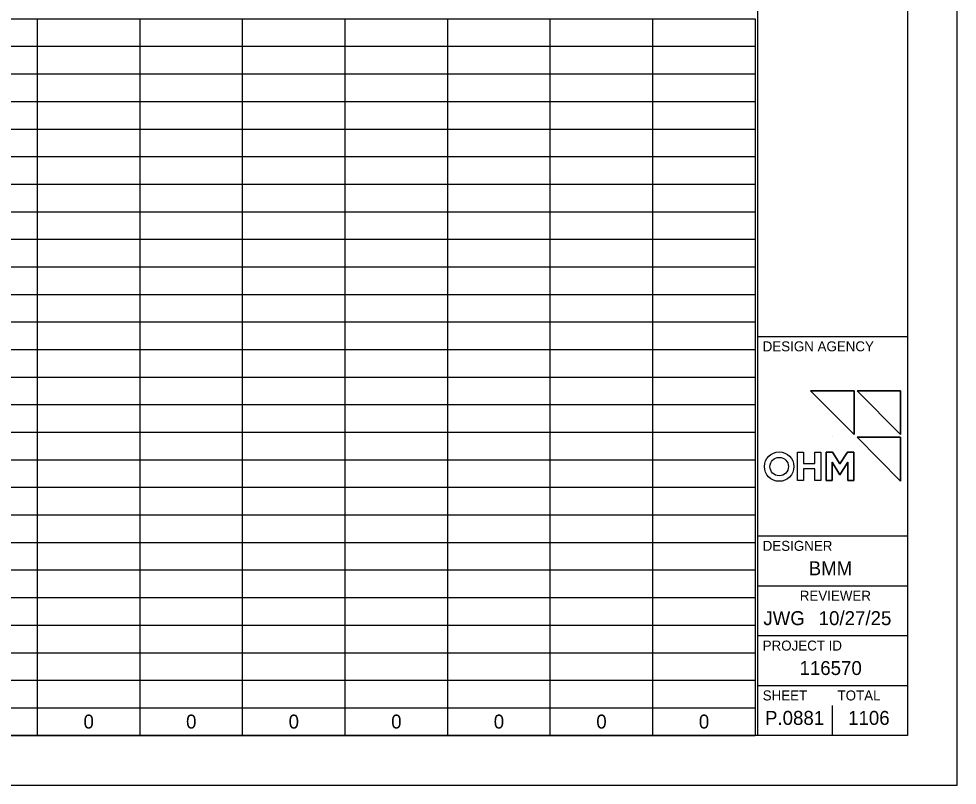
# Model space of a CAD drawing. Extents: x 0 to 34, y 0 to 22.
# Drawn here: x 24.59 to 34, y 0 to 7.68 of the extents above; entities that cross this region are included whole.
import ezdxf

# ---------------------------------------------------------------- set-up
doc = ezdxf.new("R2010")
doc.units = 0
for name, color, linetype in [('Default', 7, 'Continuous'), ('SH_Border', 7, 'Continuous'), ('SH_Cut_Line', 7, 'Continuous'), ('SH_Data', 7, 'Continuous')]:
    doc.layers.add(name, color=color, linetype=linetype)

msp = doc.modelspace()

# ---------------------------------------------------------------- linework, layer by layer
at = {"layer": 'Default'}
for p, q in [((21.6927, 7.6842), (24.777, 7.6842)), ((24.777, 7.6842), (26.8332, 7.6842)), ((24.777, 7.6842), (24.777, 7.4079)), ((25.8051, 7.6842), (25.8051, 7.4079)), ((26.8332, 7.6842), (29.9175, 7.6842)), ((26.8332, 7.6842), (26.8332, 7.4079)), ((27.8613, 7.6842), (27.8613, 7.4079)), ((28.8894, 7.6842), (28.8894, 7.4079)), ((29.9175, 7.6842), (31.9736, 7.6842)), ((29.9175, 7.6842), (29.9175, 7.4079)), ((30.9455, 7.6842), (30.9455, 7.4079)), ((31.9736, 7.6842), (31.9736, 7.4079)), ((21.6927, 7.4079), (24.777, 7.4079)), ((24.777, 7.4079), (26.8332, 7.4079)), ((24.777, 7.4079), (24.777, 7.1316)), ((25.8051, 7.4079), (25.8051, 7.1316)), ((26.8332, 7.4079), (29.9175, 7.4079)), ((26.8332, 7.4079), (26.8332, 7.1316)), ((27.8613, 7.4079), (27.8613, 7.1316)), ((28.8894, 7.4079), (28.8894, 7.1316)), ((29.9175, 7.4079), (31.9736, 7.4079)), ((29.9175, 7.4079), (29.9175, 7.1316)), ((30.9455, 7.4079), (30.9455, 7.1316)), ((31.9736, 7.4079), (31.9736, 7.1316)), ((21.6927, 7.1316), (24.777, 7.1316)), ((24.777, 7.1316), (26.8332, 7.1316)), ((24.777, 7.1316), (24.777, 6.8553)), ((25.8051, 7.1316), (25.8051, 6.8553)), ((26.8332, 7.1316), (29.9175, 7.1316)), ((26.8332, 7.1316), (26.8332, 6.8553)), ((27.8613, 7.1316), (27.8613, 6.8553)), ((28.8894, 7.1316), (28.8894, 6.8553)), ((29.9175, 7.1316), (31.9736, 7.1316)), ((29.9175, 7.1316), (29.9175, 6.8553)), ((30.9455, 7.1316), (30.9455, 6.8553)), ((31.9736, 7.1316), (31.9736, 6.8553)), ((21.6927, 6.8553), (24.777, 6.8553)), ((24.777, 6.8553), (26.8332, 6.8553)), ((24.777, 6.8553), (24.777, 6.5789)), ((25.8051, 6.8553), (25.8051, 6.5789)), ((26.8332, 6.8553), (29.9175, 6.8553)), ((26.8332, 6.8553), (26.8332, 6.5789)), ((27.8613, 6.8553), (27.8613, 6.5789)), ((28.8894, 6.8553), (28.8894, 6.5789)), ((29.9175, 6.8553), (31.9736, 6.8553)), ((29.9175, 6.8553), (29.9175, 6.5789)), ((30.9455, 6.8553), (30.9455, 6.5789)), ((31.9736, 6.8553), (31.9736, 6.5789)), ((21.6927, 6.5789), (24.777, 6.5789)), ((24.777, 6.5789), (26.8332, 6.5789)), ((24.777, 6.5789), (24.777, 6.3026)), ((25.8051, 6.5789), (25.8051, 6.3026)), ((26.8332, 6.5789), (29.9175, 6.5789)), ((26.8332, 6.5789), (26.8332, 6.3026)), ((27.8613, 6.5789), (27.8613, 6.3026)), ((28.8894, 6.5789), (28.8894, 6.3026)), ((29.9175, 6.5789), (31.9736, 6.5789)), ((29.9175, 6.5789), (29.9175, 6.3026)), ((30.9455, 6.5789), (30.9455, 6.3026)), ((31.9736, 6.5789), (31.9736, 6.3026)), ((21.6927, 6.3026), (24.777, 6.3026)), ((24.777, 6.3026), (26.8332, 6.3026)), ((24.777, 6.3026), (24.777, 6.0263)), ((25.8051, 6.3026), (25.8051, 6.0263)), ((26.8332, 6.3026), (29.9175, 6.3026)), ((26.8332, 6.3026), (26.8332, 6.0263)), ((27.8613, 6.3026), (27.8613, 6.0263)), ((28.8894, 6.3026), (28.8894, 6.0263)), ((29.9175, 6.3026), (31.9736, 6.3026)), ((29.9175, 6.3026), (29.9175, 6.0263)), ((30.9455, 6.3026), (30.9455, 6.0263)), ((31.9736, 6.3026), (31.9736, 6.0263)), ((21.6927, 6.0263), (24.777, 6.0263)), ((24.777, 6.0263), (26.8332, 6.0263)), ((24.777, 6.0263), (24.777, 5.75)), ((25.8051, 6.0263), (25.8051, 5.75)), ((26.8332, 6.0263), (29.9175, 6.0263)), ((26.8332, 6.0263), (26.8332, 5.75)), ((27.8613, 6.0263), (27.8613, 5.75)), ((28.8894, 6.0263), (28.8894, 5.75)), ((29.9175, 6.0263), (31.9736, 6.0263)), ((29.9175, 6.0263), (29.9175, 5.75)), ((30.9455, 6.0263), (30.9455, 5.75)), ((31.9736, 6.0263), (31.9736, 5.75)), ((21.6927, 5.75), (24.777, 5.75)), ((24.777, 5.75), (26.8332, 5.75)), ((24.777, 5.75), (24.777, 5.4737)), ((25.8051, 5.75), (25.8051, 5.4737)), ((26.8332, 5.75), (29.9175, 5.75)), ((26.8332, 5.75), (26.8332, 5.4737)), ((27.8613, 5.75), (27.8613, 5.4737)), ((28.8894, 5.75), (28.8894, 5.4737)), ((29.9175, 5.75), (31.9736, 5.75)), ((29.9175, 5.75), (29.9175, 5.4737)), ((30.9455, 5.75), (30.9455, 5.4737)), ((31.9736, 5.75), (31.9736, 5.4737)), ((21.6927, 5.4737), (24.777, 5.4737)), ((24.777, 5.4737), (26.8332, 5.4737)), ((24.777, 5.4737), (24.777, 5.1974)), ((25.8051, 5.4737), (25.8051, 5.1974)), ((26.8332, 5.4737), (29.9175, 5.4737)), ((26.8332, 5.4737), (26.8332, 5.1974)), ((27.8613, 5.4737), (27.8613, 5.1974)), ((28.8894, 5.4737), (28.8894, 5.1974)), ((29.9175, 5.4737), (31.9736, 5.4737)), ((29.9175, 5.4737), (29.9175, 5.1974)), ((30.9455, 5.4737), (30.9455, 5.1974)), ((31.9736, 5.4737), (31.9736, 5.1974)), ((21.6927, 5.1974), (24.777, 5.1974)), ((24.777, 5.1974), (26.8332, 5.1974)), ((24.777, 5.1974), (24.777, 4.9211)), ((25.8051, 5.1974), (25.8051, 4.9211)), ((26.8332, 5.1974), (29.9175, 5.1974)), ((26.8332, 5.1974), (26.8332, 4.9211)), ((27.8613, 5.1974), (27.8613, 4.9211)), ((28.8894, 5.1974), (28.8894, 4.9211)), ((29.9175, 5.1974), (31.9736, 5.1974)), ((29.9175, 5.1974), (29.9175, 4.9211)), ((30.9455, 5.1974), (30.9455, 4.9211)), ((31.9736, 5.1974), (31.9736, 4.9211)), ((21.6927, 4.9211), (24.777, 4.9211)), ((24.777, 4.9211), (26.8332, 4.9211)), ((24.777, 4.9211), (24.777, 4.6447)), ((25.8051, 4.9211), (25.8051, 4.6447)), ((26.8332, 4.9211), (29.9175, 4.9211)), ((26.8332, 4.9211), (26.8332, 4.6447)), ((27.8613, 4.9211), (27.8613, 4.6447)), ((28.8894, 4.9211), (28.8894, 4.6447)), ((29.9175, 4.9211), (31.9736, 4.9211)), ((29.9175, 4.9211), (29.9175, 4.6447)), ((30.9455, 4.9211), (30.9455, 4.6447)), ((31.9736, 4.9211), (31.9736, 4.6447)), ((21.6927, 4.6447), (24.777, 4.6447)), ((24.777, 4.6447), (26.8332, 4.6447)), ((24.777, 4.6447), (24.777, 4.3684)), ((25.8051, 4.6447), (25.8051, 4.3684)), ((26.8332, 4.6447), (29.9175, 4.6447)), ((26.8332, 4.6447), (26.8332, 4.3684)), ((27.8613, 4.6447), (27.8613, 4.3684)), ((28.8894, 4.6447), (28.8894, 4.3684)), ((29.9175, 4.6447), (31.9736, 4.6447)), ((29.9175, 4.6447), (29.9175, 4.3684)), ((30.9455, 4.6447), (30.9455, 4.3684)), ((31.9736, 4.6447), (31.9736, 4.3684)), ((21.6927, 4.3684), (24.777, 4.3684)), ((24.777, 4.3684), (26.8332, 4.3684)), ((24.777, 4.3684), (24.777, 4.0921)), ((25.8051, 4.3684), (25.8051, 4.0921)), ((26.8332, 4.3684), (29.9175, 4.3684)), ((26.8332, 4.3684), (26.8332, 4.0921)), ((27.8613, 4.3684), (27.8613, 4.0921)), ((28.8894, 4.3684), (28.8894, 4.0921)), ((29.9175, 4.3684), (31.9736, 4.3684)), ((29.9175, 4.3684), (29.9175, 4.0921)), ((30.9455, 4.3684), (30.9455, 4.0921)), ((31.9736, 4.3684), (31.9736, 4.0921)), ((21.6927, 4.0921), (24.777, 4.0921)), ((24.777, 4.0921), (26.8332, 4.0921)), ((24.777, 4.0921), (24.777, 3.8158)), ((25.8051, 4.0921), (25.8051, 3.8158)), ((26.8332, 4.0921), (29.9175, 4.0921)), ((26.8332, 4.0921), (26.8332, 3.8158)), ((27.8613, 4.0921), (27.8613, 3.8158)), ((28.8894, 4.0921), (28.8894, 3.8158)), ((29.9175, 4.0921), (31.9736, 4.0921)), ((29.9175, 4.0921), (29.9175, 3.8158)), ((30.9455, 4.0921), (30.9455, 3.8158)), ((31.9736, 4.0921), (31.9736, 3.8158)), ((21.6927, 3.8158), (24.777, 3.8158)), ((24.777, 3.8158), (26.8332, 3.8158)), ((24.777, 3.8158), (24.777, 3.5395)), ((25.8051, 3.8158), (25.8051, 3.5395)), ((26.8332, 3.8158), (29.9175, 3.8158)), ((26.8332, 3.8158), (26.8332, 3.5395)), ((27.8613, 3.8158), (27.8613, 3.5395)), ((28.8894, 3.8158), (28.8894, 3.5395)), ((29.9175, 3.8158), (31.9736, 3.8158)), ((29.9175, 3.8158), (29.9175, 3.5395)), ((30.9455, 3.8158), (30.9455, 3.5395)), ((31.9736, 3.8158), (31.9736, 3.5395)), ((21.6927, 3.5395), (24.777, 3.5395)), ((24.777, 3.5395), (26.8332, 3.5395)), ((24.777, 3.5395), (24.777, 3.2632)), ((25.8051, 3.5395), (25.8051, 3.2632)), ((26.8332, 3.5395), (29.9175, 3.5395)), ((26.8332, 3.5395), (26.8332, 3.2632)), ((27.8613, 3.5395), (27.8613, 3.2632)), ((28.8894, 3.5395), (28.8894, 3.2632)), ((29.9175, 3.5395), (31.9736, 3.5395)), ((29.9175, 3.5395), (29.9175, 3.2632)), ((30.9455, 3.5395), (30.9455, 3.2632)), ((31.9736, 3.5395), (31.9736, 3.2632)), ((21.6927, 3.2632), (24.777, 3.2632)), ((24.777, 3.2632), (26.8332, 3.2632)), ((24.777, 3.2632), (24.777, 2.9868)), ((25.8051, 3.2632), (25.8051, 2.9868)), ((26.8332, 3.2632), (29.9175, 3.2632)), ((26.8332, 3.2632), (26.8332, 2.9868)), ((27.8613, 3.2632), (27.8613, 2.9868)), ((28.8894, 3.2632), (28.8894, 2.9868)), ((29.9175, 3.2632), (31.9736, 3.2632)), ((29.9175, 3.2632), (29.9175, 2.9868)), ((30.9455, 3.2632), (30.9455, 2.9868)), ((31.9736, 3.2632), (31.9736, 2.9868)), ((21.6927, 2.9868), (24.777, 2.9868)), ((24.777, 2.9868), (26.8332, 2.9868)), ((24.777, 2.9868), (24.777, 2.7105)), ((25.8051, 2.9868), (25.8051, 2.7105)), ((26.8332, 2.9868), (29.9175, 2.9868)), ((26.8332, 2.9868), (26.8332, 2.7105)), ((27.8613, 2.9868), (27.8613, 2.7105)), ((28.8894, 2.9868), (28.8894, 2.7105)), ((29.9175, 2.9868), (31.9736, 2.9868)), ((29.9175, 2.9868), (29.9175, 2.7105)), ((30.9455, 2.9868), (30.9455, 2.7105)), ((31.9736, 2.9868), (31.9736, 2.7105)), ((21.6927, 2.7105), (24.777, 2.7105)), ((24.777, 2.7105), (26.8332, 2.7105)), ((24.777, 2.7105), (24.777, 2.4342)), ((25.8051, 2.7105), (25.8051, 2.4342)), ((26.8332, 2.7105), (29.9175, 2.7105)), ((26.8332, 2.7105), (26.8332, 2.4342)), ((27.8613, 2.7105), (27.8613, 2.4342)), ((28.8894, 2.7105), (28.8894, 2.4342)), ((29.9175, 2.7105), (31.9736, 2.7105)), ((29.9175, 2.7105), (29.9175, 2.4342)), ((30.9455, 2.7105), (30.9455, 2.4342)), ((31.9736, 2.7105), (31.9736, 2.4342)), ((21.6927, 2.4342), (24.777, 2.4342)), ((24.777, 2.4342), (26.8332, 2.4342)), ((24.777, 2.4342), (24.777, 2.1579)), ((25.8051, 2.4342), (25.8051, 2.1579)), ((26.8332, 2.4342), (29.9175, 2.4342)), ((26.8332, 2.4342), (26.8332, 2.1579)), ((27.8613, 2.4342), (27.8613, 2.1579)), ((28.8894, 2.4342), (28.8894, 2.1579)), ((29.9175, 2.4342), (31.9736, 2.4342)), ((29.9175, 2.4342), (29.9175, 2.1579)), ((30.9455, 2.4342), (30.9455, 2.1579)), ((31.9736, 2.4342), (31.9736, 2.1579)), ((21.6927, 2.1579), (24.777, 2.1579)), ((24.777, 2.1579), (26.8332, 2.1579)), ((24.777, 2.1579), (24.777, 1.8816)), ((25.8051, 2.1579), (25.8051, 1.8816)), ((26.8332, 2.1579), (29.9175, 2.1579)), ((26.8332, 2.1579), (26.8332, 1.8816)), ((27.8613, 2.1579), (27.8613, 1.8816)), ((28.8894, 2.1579), (28.8894, 1.8816)), ((29.9175, 2.1579), (31.9736, 2.1579)), ((29.9175, 2.1579), (29.9175, 1.8816)), ((30.9455, 2.1579), (30.9455, 1.8816)), ((31.9736, 2.1579), (31.9736, 1.8816)), ((21.6927, 1.8816), (24.777, 1.8816)), ((24.777, 1.8816), (26.8332, 1.8816)), ((24.777, 1.8816), (24.777, 1.6053)), ((25.8051, 1.8816), (25.8051, 1.6053)), ((26.8332, 1.8816), (29.9175, 1.8816)), ((26.8332, 1.8816), (26.8332, 1.6053)), ((27.8613, 1.8816), (27.8613, 1.6053)), ((28.8894, 1.8816), (28.8894, 1.6053)), ((29.9175, 1.8816), (31.9736, 1.8816)), ((29.9175, 1.8816), (29.9175, 1.6053)), ((30.9455, 1.8816), (30.9455, 1.6053)), ((31.9736, 1.8816), (31.9736, 1.6053)), ((21.6927, 1.6053), (24.777, 1.6053)), ((24.777, 1.6053), (26.8332, 1.6053)), ((24.777, 1.6053), (24.777, 1.3289)), ((25.8051, 1.6053), (25.8051, 1.3289)), ((26.8332, 1.6053), (29.9175, 1.6053)), ((26.8332, 1.6053), (26.8332, 1.3289)), ((27.8613, 1.6053), (27.8613, 1.3289)), ((28.8894, 1.6053), (28.8894, 1.3289)), ((29.9175, 1.6053), (31.9736, 1.6053)), ((29.9175, 1.6053), (29.9175, 1.3289)), ((30.9455, 1.6053), (30.9455, 1.3289)), ((31.9736, 1.6053), (31.9736, 1.3289)), ((21.6927, 1.3289), (24.777, 1.3289)), ((24.777, 1.3289), (26.8332, 1.3289)), ((24.777, 1.3289), (24.777, 1.0526)), ((25.8051, 1.3289), (25.8051, 1.0526)), ((26.8332, 1.3289), (29.9175, 1.3289)), ((26.8332, 1.3289), (26.8332, 1.0526)), ((27.8613, 1.3289), (27.8613, 1.0526)), ((28.8894, 1.3289), (28.8894, 1.0526)), ((29.9175, 1.3289), (31.9736, 1.3289)), ((29.9175, 1.3289), (29.9175, 1.0526)), ((30.9455, 1.3289), (30.9455, 1.0526)), ((31.9736, 1.3289), (31.9736, 1.0526)), ((21.6927, 1.0526), (24.777, 1.0526)), ((24.777, 1.0526), (26.8332, 1.0526)), ((24.777, 1.0526), (24.777, 0.7763)), ((25.8051, 1.0526), (25.8051, 0.7763)), ((26.8332, 1.0526), (29.9175, 1.0526)), ((26.8332, 1.0526), (26.8332, 0.7763)), ((27.8613, 1.0526), (27.8613, 0.7763)), ((28.8894, 1.0526), (28.8894, 0.7763)), ((29.9175, 1.0526), (31.9736, 1.0526)), ((29.9175, 1.0526), (29.9175, 0.7763)), ((30.9455, 1.0526), (30.9455, 0.7763)), ((31.9736, 1.0526), (31.9736, 0.7763)), ((21.6927, 0.7763), (24.777, 0.7763)), ((24.777, 0.7763), (26.8332, 0.7763)), ((24.777, 0.7763), (24.777, 0.5)), ((25.8051, 0.7763), (25.8051, 0.5)), ((26.8332, 0.7763), (29.9175, 0.7763)), ((26.8332, 0.7763), (26.8332, 0.5)), ((27.8613, 0.7763), (27.8613, 0.5)), ((28.8894, 0.7763), (28.8894, 0.5)), ((29.9175, 0.7763), (31.9736, 0.7763)), ((29.9175, 0.7763), (29.9175, 0.5)), ((30.9455, 0.7763), (30.9455, 0.5)), ((31.9736, 0.7763), (31.9736, 0.5)), ((21.6927, 0.5), (24.777, 0.5)), ((24.777, 0.5), (26.8332, 0.5)), ((26.8332, 0.5), (29.9175, 0.5)), ((29.9175, 0.5), (31.9736, 0.5))]:
    msp.add_line(p, q, dxfattribs=at)
at = {"layer": 'SH_Border'}
for p, q in [((32, 0.5), (32, 21.5)), ((32, 4.5), (33.5, 4.5)), ((32, 2.5), (33.5, 2.5)), ((32, 2), (33.5, 2)), ((32, 1.5), (33.5, 1.5)), ((32, 1), (33.5, 1))]:
    msp.add_line(p, q, dxfattribs=at)
msp.add_lwpolyline([(1.5, 21.5), (33.5, 21.5), (33.5, 0.5), (1.5, 0.5)], close=True, dxfattribs=at)
at = {"layer": 'SH_Cut_Line'}
msp.add_lwpolyline([(0, 0), (34, 0), (34, 22), (0, 22)], close=True, dxfattribs=at)
at = {"layer": 'SH_Data'}
for p, q in [((32.75, 3.5), (32.75, 3.5)), ((32.7449, 3.0567), (32.7449, 3.2374)), ((32.7449, 3.2374), (32.8241, 3.1133)), ((32.8241, 3.1133), (32.9033, 3.2374)), ((32.9033, 3.2374), (32.9033, 3.0567)), ((32.75, 0.5), (32.75, 0.8)), ((32.375, 0.675), (32.375, 0.675))]:
    msp.add_line(p, q, dxfattribs=at)
for points in [[(32.5297, 3.9531), (32.9656, 3.515), (32.9656, 3.9531), (32.5297, 3.9531)], [(32.9967, 3.9531), (33.4326, 3.515), (33.4326, 3.9531), (32.9967, 3.9531)], [(32.9967, 3.4882), (33.4326, 3.05), (33.4326, 3.4882), (32.9967, 3.4882)], [(32.8241, 3.2206), (32.7482, 3.3395), (32.6849, 3.3395), (32.6849, 3.0567), (32.7449, 3.0567)], [(32.9033, 3.0567), (32.9633, 3.0567), (32.9633, 3.3395), (32.9, 3.3395), (32.8241, 3.2206)]]:
    msp.add_lwpolyline(points, dxfattribs=at)
for points in [[(32.9656, 3.9531), (32.9656, 3.515), (32.5297, 3.9531)], [(33.4326, 3.9531), (33.4326, 3.515), (32.9967, 3.9531)], [(33.4326, 3.4882), (33.4326, 3.05), (32.9967, 3.4882)], [(32.3975, 3.3378), (32.4575, 3.3378), (32.4575, 3.2243), (32.571, 3.2243), (32.571, 3.3378), (32.631, 3.3378), (32.631, 3.0564), (32.571, 3.0564), (32.571, 3.1706), (32.4575, 3.1706), (32.4575, 3.0564), (32.3975, 3.0564)], [(32.3975, 3.3378), (32.4575, 3.3378), (32.4575, 3.2243), (32.571, 3.2243), (32.571, 3.3378), (32.631, 3.3378), (32.631, 3.0564), (32.571, 3.0564), (32.571, 3.1706), (32.4575, 3.1706), (32.4575, 3.0564), (32.3975, 3.0564)], [(32.9, 3.3395), (32.9633, 3.3395), (32.9633, 3.0567), (32.9033, 3.0567), (32.9033, 3.2374), (32.8241, 3.1133), (32.7449, 3.2374), (32.7449, 3.0567), (32.6849, 3.0567), (32.6849, 3.3395), (32.7482, 3.3395), (32.8241, 3.2206)]]:
    msp.add_lwpolyline(points, close=True, dxfattribs=at)
for radius in [0.1477, 0.1477, 0.0927, 0.0927]:
    msp.add_circle((32.2152, 3.1946), radius, dxfattribs=at)

# ---------------------------------------------------------------- texts
at = {"layer": 'Default'}
for p in [(25.2413, 0.5683), (26.2694, 0.5683), (27.2975, 0.5683), (28.3256, 0.5683), (29.3537, 0.5683), (30.3818, 0.5683), (31.4099, 0.5683)]:
    msp.add_text('0', height=0.1398, dxfattribs=at).set_placement(p)
at = {"layer": 'SH_Data'}
for s, height, p in [('DESIGN AGENCY', 0.1, (32.05, 4.35)), ('DESIGNER', 0.1, (32.05, 2.35)), ('BMM', 0.14, (32.5106, 2.105)), ('REVIEWER', 0.1, (32.4218, 1.85)), ('JWG', 0.14, (32.0563, 1.605)), ('10/27/25', 0.14, (32.611, 1.605)), ('PROJECT ID', 0.1, (32.05, 1.35)), ('116570', 0.14, (32.4186, 1.105)), ('SHEET', 0.1, (32.05, 0.85)), ('TOTAL', 0.1, (32.8, 0.85)), ('P.0881', 0.14, (32.0727, 0.605)), ('1106', 0.14, (32.9059, 0.605))]:
    msp.add_text(s, height=height, dxfattribs=at).set_placement(p)

doc.saveas('drawing.dxf')
